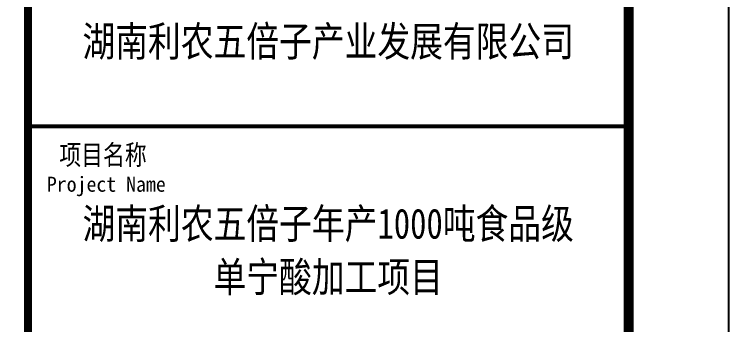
# Model space of a CAD drawing. Extents: x -6243262 to 3079315, y -2914302 to 172723.
# Drawn here: x -2503321 to -2496183, y -754929 to -751832 of the extents above; entities that cross this region are included whole.
import ezdxf
from ezdxf.enums import TextEntityAlignment as Align

# ---------------------------------------------------------------- set-up
doc = ezdxf.new("R2010")
doc.units = 0
doc.header["$LTSCALE"] = 1000
doc.layers.add('P-图框', color=7, linetype='Continuous')
doc.layers.add('PUB_TITLE', color=4, linetype='Continuous')
doc.styles.add('STYLE-ARIAL', font='')
doc.styles.add('图签', font='', dxfattribs={"width": 0.66})
doc.styles.get('STYLE-ARIAL').set_extended_font_data('NSimSun')
doc.styles.get('图签').set_extended_font_data('SimSun')

# ---------------------------------------------------------------- blocks, each defined once
blk = doc.blocks.new('TQ-A2')
at = {"layer": 'P-图框', "const_width": 80}
blk.add_lwpolyline([(-6000, 40000), (-6000, 0)], dxfattribs=at)
at = {"layer": 'P-图框'}
blk.add_lwpolyline([(-6000, 31900.00022238411), (-6000, 0), (0, 0), (0, 31900.00022238411)], close=True, dxfattribs=at)
at = {"layer": 'P-图框', "linetype": 'Continuous', "const_width": 40}
blk.add_lwpolyline([(-6000, 21400.00022238411), (0, 21400.00022238411)], dxfattribs=at)
at = {"layer": 'P-图框', "color": 6, "style": '图签', "width": 0.8}
for s, p in [('湖南利农五倍子产业发展有限公司', (-3001.347376541351, 22248.70646826166)), ('湖南利农五倍子年产1000吨食品级', (-3001.347376541351, 20429.72782417876)), ('单宁酸加工项目', (-3001.347376541351, 19897.74745540752))]:
    blk.add_text(s, height=300, dxfattribs=at).set_placement(p, align=Align.MIDDLE_CENTER)
at = {"layer": 'P-图框'}
for s, height, style, width, p in [('项目名称', 200, '图签', 0.8, (-5251.420774616476, 21116.03740748495)), ('Project Name', 150, 'STYLE-ARIAL', 0.9700000000000001, (-5218.198825408879, 20823.08678610949))]:
    blk.add_text(s, height=height, dxfattribs=dict(at, style=style, width=width)).set_placement(p, align=Align.MIDDLE_CENTER)

msp = doc.modelspace()

# ---------------------------------------------------------------- linework, layer by layer
at = {"layer": 'PUB_TITLE'}
msp.add_lwpolyline([(-2555582.923189898, -775350.4982507047), (-2496182.923189898, -775350.4982507047), (-2496182.923189898, -733350.4982507047), (-2555582.923189898, -733350.4982507047)], close=True, dxfattribs=at)
at = {"layer": 'PUB_TITLE', "const_width": 100}
msp.add_lwpolyline([(-2554082.923189898, -774350.4982507047), (-2497182.923189898, -774350.4982507047), (-2497182.923189898, -734350.4982507047), (-2554082.923189898, -734350.4982507047)], close=True, dxfattribs=at)

# ---------------------------------------------------------------- block references
at = {"layer": 'P-图框'}
msp.add_blockref('TQ-A2', (-2497182.923189898, -774350.4982507047), dxfattribs=at)

doc.saveas('drawing.dxf')
